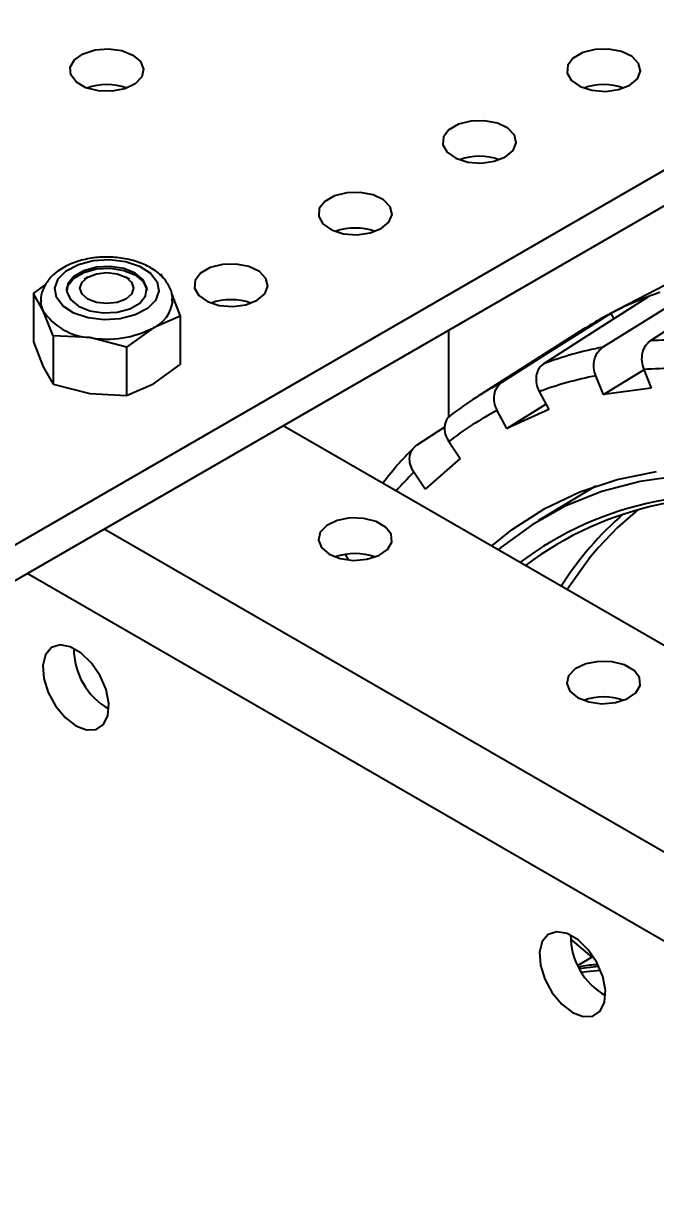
# Model space of a CAD drawing. Header units: inches. Extents: x 0 to 11, y 0 to 8.4.
# Drawn here: x 7.2363 to 7.3863, y 6.3234 to 6.6007 of the extents above; entities that cross this region are included whole.
import ezdxf

# ---------------------------------------------------------------- set-up
doc = ezdxf.new("R2010")
doc.units = ezdxf.units.IN
doc.header["$MEASUREMENT"] = 0
doc.header["$PDSIZE"] = -1
doc.layers.add('OBJ', color=50, linetype='Continuous')
doc.dimstyles.get("Standard").update_dxf_attribs({"dimtxt": 0.18, "dimasz": 0.18, "dimexe": 0.18, "dimexo": 0.0625, "dimgap": 0.09, "dimtad": 0, "dimtih": 1, "dimtoh": 1, "dimdec": 4, "dimzin": 0, "dimdsep": 46, "dimtxsty": 'Standard', "dimcen": 0.09, "dimadec": 0, "dimazin": 0, "dimtfac": 1, "dimtdec": 4, "dimtofl": 0, "dimtmove": 0, "dimatfit": 3, "dimfxl": 1, "dimtolj": 1, "dimtzin": 0, "dimarcsym": 0})

# ---------------------------------------------------------------- blocks, each defined once
blk = doc.blocks.new('*D8')
at = {"layer": 'Defpoints', "color": 0, "transparency": 16777216}
for p in [(5.711596441947764, 7.075144194756552), (5.711596441947764, 4.366810861423873), (9.602395316461589, 4.366810861423874)]:
    blk.add_point(p, dxfattribs=at)
at = {"layer": 'OBJ', "color": 0, "lineweight": -2, "transparency": 16777216}
for p, q in [((5.761596441947764, 7.075144194756552), (9.727395316461589, 7.075144194756553)), ((9.602395316461589, 6.945144194756553), (9.602395316461589, 5.843477528090212)), ((9.602395316461589, 4.496810861423874), (9.602395316461589, 5.598477528090213)), ((5.761596441947764, 4.366810861423873), (9.727395316461589, 4.366810861423874))]:
    blk.add_line(p, q, dxfattribs=at)
at = {"layer": 'OBJ', "color": 0, "transparency": 16777216}
for points in [[(9.580728649794922, 6.945144194756553), (9.624061983128255, 6.945144194756553), (9.602395316461589, 7.075144194756553)], [(9.580728649794922, 4.496810861423874), (9.624061983128255, 4.496810861423874), (9.602395316461589, 4.366810861423874)]]:
    blk.add_solid(points, dxfattribs=at)
at = {"layer": 'OBJ', "color": 0, "transparency": 16777216, "insert": (9.602395316461589, 5.720977528090209), "char_height": 0.125, "attachment_point": 5}
blk.add_mtext('\\A1;32.500000', dxfattribs=at)

msp = doc.modelspace()

# ---------------------------------------------------------------- linework, layer by layer
at = {"color": 7, "linetype": 'Continuous', "lineweight": 25}
for p, q in [((5.913767956872807, 5.714718276366994), (7.504758214542304, 6.633177402167677)), ((5.913767956872807, 5.706212642909851), (7.504758214542304, 6.624671768710534)), ((7.401947718510117, 6.545644989771353), (7.375415550785084, 6.531805244762559)), ((7.251589685142778, 6.540530919919069), (7.250727758722818, 6.540033178646765)), ((7.261456900928184, 6.540033178646765), (7.260594974508225, 6.540530919919069)), ((7.268850088902498, 6.541336207047538), (7.269420633019277, 6.540331891870849)), ((7.238664906830965, 6.53666704909781), (7.241720226102741, 6.538871680772199)), ((7.238664906830965, 6.53666704909781), (7.238664906830964, 6.525217736147849)), ((7.240999738789734, 6.532557100187191), (7.238664906830965, 6.53666704909781)), ((7.271491390726929, 6.536445171250615), (7.273519752820038, 6.531275569899475)), ((7.243334570748504, 6.526606411949746), (7.240999738789734, 6.532557100187191)), ((7.375667227090356, 6.531935981294562), (7.376347984617406, 6.530656245870312)), ((7.273519752820038, 6.531275569899475), (7.267140873281538, 6.528513490788439)), ((7.273519752820038, 6.531275569899475), (7.273519752820038, 6.519826256949512)), ((7.243334570748504, 6.526606411949746), (7.243334570748504, 6.515157098999785)), ((7.252048282245772, 6.526178911813575), (7.243334570748504, 6.526606411949746)), ((7.260761993743039, 6.523910672350578), (7.252048282245772, 6.526178911813575)), ((7.267140873281538, 6.528513490788439), (7.260761993743039, 6.523910672350578)), ((7.337114981836359, 6.527893390455065), (7.337114981836359, 6.507163959528078)), ((7.369241369242024, 6.528240965625563), (7.343988207909431, 6.512185676503085)), ((7.238664906830964, 6.525217736147849), (7.240999738789734, 6.519267047910405)), ((7.260761993743039, 6.523910672350578), (7.260761993743039, 6.512461359400616)), ((7.240999738789734, 6.519267047910405), (7.243334570748504, 6.515157098999785)), ((7.267140873281538, 6.515223438511652), (7.273519752820038, 6.519826256949512)), ((7.373880494361694, 6.512709255088447), (7.383471785986393, 6.518547188021047)), ((7.383446222378757, 6.51861000919753), (7.385237591368057, 6.514207817259975)), ((7.243334570748504, 6.515157098999785), (7.252048282245772, 6.512888859536789)), ((7.260761993743039, 6.512461359400616), (7.267140873281538, 6.515223438511652)), ((7.373880494361694, 6.512709255088447), (7.372089125372396, 6.517111447026)), ((7.252048282245772, 6.512888859536789), (7.260761993743039, 6.512461359400616)), ((7.358662635403149, 6.51336559862952), (7.360933262965735, 6.509097114754337)), ((7.385237591368057, 6.514207817259975), (7.373880494361694, 6.512709255088447)), ((7.35095996229684, 6.504644722051497), (7.36025077330743, 6.51038010635959)), ((7.35095996229684, 6.504644722051497), (7.348689334734255, 6.508913205926681)), ((7.360933262965735, 6.509097114754337), (7.35095996229684, 6.504644722051497)), ((7.984467054131057, 6.108942266945792), (7.297929385267048, 6.505272027064855)), ((7.336225665893626, 6.504906086743692), (7.329633741339315, 6.500679549056798)), ((7.337195660775789, 6.501533915343708), (7.339876555042164, 6.497528835253487)), ((7.339876555042164, 6.497528835253487), (7.331590084404827, 6.490257895718591)), ((7.331590084404827, 6.490257895718591), (7.328909190138453, 6.494262975808812)), ((7.372016204882896, 6.490972300498819), (7.358531872610207, 6.482798781406109)), ((7.955367991753273, 6.076756311380333), (7.255502978395871, 6.480779783710176)), ((7.313349701269297, 6.473605896501154), (7.312688345520839, 6.474743042535944)), ((7.313501149866252, 6.473423738517724), (7.313349701269297, 6.473605896501154)), ((7.319161366964002, 6.474341922099519), (7.318849687242602, 6.473857376026132)), ((7.948853760001575, 6.059424640392986), (7.237234568650035, 6.470233655244557)), ((7.371228782907039, 6.379224969530239), (7.366112122003407, 6.383577983673498)), ((7.371486153317758, 6.379373546305801), (7.367833009581679, 6.377264631316481))]:
    msp.add_line(p, q, dxfattribs=at)
at = {"color": 7, "linetype": 'Continuous', "lineweight": 25, "flags": 128}
for points in [[(7.262279514160427, 6.593207421693005), (7.264096776174315, 6.59167594924048), (7.264832993354567, 6.589868921206586), (7.264388735491467, 6.588030386740385), (7.262824002071146, 6.58640865010921), (7.260350119012506, 6.585222735831454), (7.257301197930876, 6.584632808201705), (7.254089012512983, 6.584718540215263), (7.251147386198849, 6.585468353288641), (7.248873601922311, 6.586780981011419), (7.24757474684939, 6.588479145736115), (7.247426238554887, 6.590333500906806), (7.248448133906889, 6.592093605582349), (7.25050242027559, 6.593521747873239), (7.253311654903702, 6.594425049249481), (7.256496435088194, 6.594681513854845), (7.259626638617673, 6.594256504723261), (7.262279514160427, 6.593207421693005)], [(7.380130644358188, 6.586063850714565), (7.381947906372075, 6.587595323167089), (7.382684123552325, 6.589402351200984), (7.382239865689224, 6.591240885667185), (7.380675132268903, 6.592862622298359), (7.378201249210262, 6.594048536576115), (7.375152328128631, 6.594638464205863), (7.371940142710739, 6.594552732192303), (7.368998516396605, 6.593802919118926), (7.366724732120068, 6.592490291396148), (7.365425877047148, 6.590792126671451), (7.365277368752646, 6.58893777150076), (7.366299264104649, 6.587177666825217), (7.36835355047335, 6.585749524534328), (7.371162785101463, 6.584846223158086), (7.374347565285955, 6.584589758552721), (7.377477768815433, 6.585014767684307), (7.380130644358188, 6.586063850714565)], [(7.350667861808752, 6.569055348384922), (7.35248512382264, 6.570586820837446), (7.353221341002889, 6.572393848871342), (7.352777083139789, 6.574232383337542), (7.351212349719468, 6.575854119968715), (7.348738466660827, 6.577040034246473), (7.345689545579197, 6.57762996187622), (7.342477360161304, 6.577544229862661), (7.339535733847169, 6.576794416789284), (7.337261949570633, 6.575481789066504), (7.335963094497712, 6.573783624341808), (7.33581458620321, 6.571929269171118), (7.336836481555213, 6.570169164495574), (7.338890767923915, 6.568741022204684), (7.341700002552029, 6.567837720828444), (7.34488478273652, 6.567581256223079), (7.348014986266, 6.568006265354665), (7.350667861808752, 6.569055348384922)], [(7.321205079259317, 6.55204684605528), (7.323022341273204, 6.553578318507804), (7.323758558453454, 6.5553853465417), (7.323314300590353, 6.5572238810079), (7.321749567170032, 6.558845617639073), (7.319275684111392, 6.56003153191683), (7.316226763029761, 6.560621459546579), (7.313014577611868, 6.560535727533019), (7.310072951297734, 6.559785914459642), (7.307799167021197, 6.558473286736863), (7.306500311948277, 6.556775122012166), (7.306351803653776, 6.554920766841476), (7.307373699005778, 6.553160662165932), (7.30942798537448, 6.551732519875043), (7.312237220002594, 6.550829218498802), (7.315422000187085, 6.550572753893436), (7.318552203716564, 6.550997763025022), (7.321205079259317, 6.55204684605528)], [(7.259293867492784, 6.530652082133198), (7.255444944950098, 6.530418547281831), (7.251659392949613, 6.530883058327862), (7.248307767696628, 6.532000145693666), (7.24571814962305, 6.533660461084672), (7.244144028588852, 6.53570148126231), (7.243739490528407, 6.537923416950972), (7.244544134445653, 6.540108769604313), (7.246479196187688, 6.542043621678377), (7.249355258428832, 6.543538576371248), (7.252890792158218, 6.544447297101626), (7.256739714700903, 6.544680831952992), (7.260525266701388, 6.54421632090696), (7.263876891954374, 6.543099233541158), (7.266466510027952, 6.541438918150152), (7.26804063106215, 6.539397897972512), (7.268445169122595, 6.537175962283851), (7.267640525205349, 6.534990609630511), (7.265705463463314, 6.533055757556446), (7.26282940122217, 6.531560802863575), (7.259293867492784, 6.530652082133198)], [(7.246558633860295, 6.537345554415917), (7.246877154476204, 6.53856685733334), (7.248277413275583, 6.540300374217494), (7.250620266346771, 6.541652874506711), (7.253623131032547, 6.542461226705332), (7.256923817534246, 6.542627931608198), (7.260124214346821, 6.542132882143719), (7.262838306381844, 6.541035788583462), (7.264738734084163, 6.539468976602173), (7.265596277825551, 6.537621426848475), (7.265626025790715, 6.537345554415786)], [(7.253623131032547, 6.542869497111275), (7.250620266346771, 6.542061144912654), (7.248277413275585, 6.540708644623436), (7.246877154476204, 6.538975127739283), (7.246588381825451, 6.537069681980404), (7.247445925566839, 6.535222132226708), (7.249346353269158, 6.533655320245419), (7.252060445304182, 6.532558226685162), (7.255260842116756, 6.532063177220683), (7.258561528618455, 6.532229882123548), (7.261564393304231, 6.53303823432217), (7.263907246375417, 6.534390734611387), (7.265307505174798, 6.536124251495541), (7.265596277825551, 6.538029697254419), (7.264738734084163, 6.539877247008115), (7.262838306381844, 6.541444058989405), (7.26012421434682, 6.54254115254966), (7.256923817534246, 6.543036202014139), (7.253623131032547, 6.542869497111275)], [(7.291742296709882, 6.535038343725637), (7.293559558723769, 6.536569816178162), (7.294295775904018, 6.538376844212057), (7.293851518040919, 6.540215378678258), (7.292286784620599, 6.541837115309432), (7.289812901561957, 6.543023029587188), (7.286763980480326, 6.543612957216936), (7.283551795062433, 6.543527225203378), (7.280610168748299, 6.54277741213), (7.278336384471761, 6.541464784407221), (7.277037529398842, 6.539766619682523), (7.27688902110434, 6.537912264511833), (7.277910916456343, 6.536152159836289), (7.279965202825045, 6.5347240175454), (7.282774437453158, 6.53382071616916), (7.28595921763765, 6.533564251563795), (7.289089421167128, 6.53398926069538), (7.291742296709882, 6.535038343725637)], [(7.260594242999054, 6.535333543967014), (7.258528747678224, 6.534536817736345), (7.256092329825499, 6.534257044689372), (7.253655911972775, 6.534536817736345), (7.251590416651945, 6.535333543967015), (7.250210296801845, 6.5365259290351), (7.249725663158834, 6.537932443122984), (7.250210296801846, 6.539338957210868), (7.251590416651948, 6.540531342278952), (7.253655911972777, 6.541328068509621), (7.256092329825503, 6.541607841556593), (7.258528747678226, 6.54132806850962), (7.260594242999057, 6.540531342278951), (7.261974362849156, 6.539338957210866), (7.262458996492168, 6.537932443122981), (7.261974362849156, 6.536525929035099), (7.260594242999054, 6.535333543967014)], [(7.399793455368522, 6.540143558184925), (7.385233137763349, 6.531056262004241), (7.373793241001134, 6.523915445965867)], [(7.384991720112009, 6.525393078600759), (7.398904164374808, 6.534395833390758), (7.409835722303238, 6.541468629313255)], [(7.240999738789734, 6.532557100187191), (7.240601003866535, 6.53371431717965), (7.240469688779387, 6.534734946085885)], [(7.359701579553798, 6.519984021777034), (7.373580553791975, 6.528882233583657), (7.384485902098721, 6.535872913064652)], [(7.375667227090356, 6.531935981294562), (7.361219172235974, 6.522784799864873), (7.349867570110669, 6.515593813024897)], [(7.347361776423922, 6.476735315071032), (7.352279378976456, 6.480682530028618), (7.360009709802515, 6.485645639098367), (7.368315241311947, 6.489599939369333), (7.377151659900569, 6.49252433293865), (7.386471819451932, 6.494403216901319)], [(7.392108689574755, 6.493397178139407), (7.382582080592551, 6.492068330993808), (7.373515094188848, 6.489685270947222), (7.364956623141908, 6.486260848402336), (7.356952818113986, 6.481813529200467), (7.349546838788694, 6.476367295046444), (7.348919289008683, 6.475836182194431)], [(7.382101876265269, 6.485393603342059), (7.377191075387207, 6.481086573413651), (7.372726438476468, 6.476408796866399)], [(7.308830710588992, 6.474826752602994), (7.311483586131746, 6.473777669572737), (7.314613789661223, 6.473352660441152), (7.317798569845715, 6.473609125046516), (7.320607804473829, 6.474512426422757), (7.32266209084253, 6.475940568713646), (7.323683986194533, 6.477700673389191), (7.32353547790003, 6.47955502855988), (7.32223662282711, 6.481253193284577), (7.319962838550572, 6.482565821007356), (7.317021212236439, 6.483315634080733), (7.313809026818546, 6.483401366094292), (7.310760105736914, 6.482811438464544), (7.308286222678275, 6.481625524186788), (7.306721489257954, 6.480003787555614), (7.306277231394854, 6.478165253089412), (7.307013448575104, 6.476358225055518), (7.308830710588992, 6.474826752602994)], [(7.372726438476468, 6.476408796866399), (7.370845068757473, 6.474177313325471), (7.36525976982479, 6.466403023409721)], [(7.248726634188141, 6.434135912727419), (7.251271336449597, 6.433157241018391), (7.2535402807359, 6.433265330849543), (7.25528759172733, 6.434448469010484), (7.256323921165645, 6.436578444123199), (7.256536966675894, 6.439424440334252), (7.255903641471299, 6.442678049793996), (7.254492576164832, 6.445986693432516), (7.252456681577383, 6.448991828372682), (7.250016578477662, 6.451367801614252), (7.247436689898621, 6.452857139589482), (7.244996586798899, 6.453298449419295), (7.242960692211451, 6.452643908336001), (7.241549626904984, 6.450964446022229), (7.240916301700389, 6.448442058279218), (7.241129347210638, 6.445350084957801), (7.242165676648952, 6.442023589344265), (7.243912987640384, 6.438823048854232), (7.246181931926686, 6.436095291711299), (7.248726634188141, 6.434135912727419)], [(7.367756275687865, 6.440809747943712), (7.370409151230619, 6.439760664913455), (7.373539354760098, 6.43933565578187), (7.37672413494459, 6.439592120387234), (7.379533369572703, 6.440495421763473), (7.381587655941403, 6.441923564054363), (7.382609551293406, 6.443683668729908), (7.382461042998904, 6.445538023900597), (7.381162187925984, 6.447236188625294), (7.378888403649446, 6.448548816348072), (7.375946777335312, 6.449298629421451), (7.372734591917419, 6.449384361435009), (7.36968567083579, 6.448794433805261), (7.367211787777149, 6.447608519527505), (7.365647054356828, 6.44598678289633), (7.365202796493728, 6.44414824843013), (7.365939013673979, 6.442341220396234), (7.367756275687865, 6.440809747943712)], [(7.366577764385852, 6.366101903408831), (7.369122466647307, 6.365123231699804), (7.371391410933611, 6.365231321530955), (7.373138721925041, 6.366414459691898), (7.374175051363356, 6.368544434804612), (7.374388096873605, 6.371390431015666), (7.37375477166901, 6.37464404047541), (7.372343706362543, 6.37795268411393), (7.370307811775095, 6.380957819054094), (7.367867708675371, 6.383333792295666), (7.365287820096333, 6.384823130270895), (7.36284771699661, 6.385264440100708), (7.36081182240916, 6.384609899017414), (7.359400757102694, 6.382930436703642), (7.3587674318981, 6.380408048960631), (7.358980477408347, 6.377316075639214), (7.360016806846662, 6.373989580025677), (7.361764117838094, 6.370789039535643), (7.364033062124397, 6.368061282392712), (7.366577764385852, 6.366101903408831)], [(7.368215374653605, 6.376534231775098), (7.370041329038654, 6.376811636656665), (7.372784948331142, 6.377093478033697)], [(7.373228947127492, 6.376098867210414), (7.369846893992311, 6.375774533483065), (7.368754480105414, 6.375617388196233)]]:
    msp.add_lwpolyline(points, dxfattribs=at)
at = {"color": 7, "linetype": 'Continuous', "lineweight": 25}
for centre, radius, start, end in [((7.256092329825044, 6.572055517040487), 0.01413889598474397, 70.4926256914592, 109.5073743085534), ((7.373943460022804, 6.572055517040375), 0.01413889598486263, 70.49262569290022, 109.5073743071066), ((7.344480677473368, 6.555047014710749), 0.01413889598484582, 70.49262569276239, 109.5073743072376), ((7.315017894923933, 6.538038512381068), 0.01413889598488428, 70.492625693314, 109.507374306686), ((7.263840248419065, 6.535724142697197), 0.00793017184126936, 294.5956029735769, 353.3176032722252), ((7.285555112374499, 6.521030010051445), 0.01413889598486524, 70.49262569305755, 109.5073743069425), ((7.414383646778075, 6.457057037590146), 0.08429601036659233, 110.7735687850334, 117.3413823951772), ((7.415018446055293, 6.455436053910947), 0.08603676278761906, 108.785839797065, 110.7859600988186), ((7.252902544492525, 6.540417148120048), 0.01426384019488546, 213.4388788606341, 266.5664976720462), ((7.413993181605988, 6.457847548088314), 0.08341447550929537, 117.3525304037989, 119.394353620237), ((7.413976020290626, 6.457879874664581), 0.08337788751017693, 119.3949820185859, 122.4476610607975), ((7.256118851855336, 6.549816081417073), 0.02398510629142285, 260.2289030207246, 297.3571748450129), ((7.39043142109877, 6.43705758126254), 0.08843708327270294, 100.8440107010092, 110.3330671027504), ((7.392827496639335, 6.41660406815791), 0.1090708402228594, 85.86945251544542, 94.11974467474853), ((7.390911854693791, 6.412086782107928), 0.1067845193623407, 85.9802036056193, 94.00899358457805), ((7.388630186887863, 6.441951865680189), 0.0832206516925712, 117.7607930681282, 127.6426172164202), ((7.388566941893917, 6.432113280764824), 0.08658063701012733, 100.9713178474732, 110.2057599562875), ((7.386804525000611, 6.43690590399197), 0.08147281301733149, 117.8933414307081, 127.510068853854), ((7.391636943433563, 6.431511185923287), 0.08872743751111757, 134.9890245442974, 138.9365498572583), ((7.402115311034387, 6.408902859020206), 0.07996763565624392, 75.805441562806, 126.9047077871405), ((7.403375052428371, 6.408782707902909), 0.07944744249929792, 75.7978398792901, 127.1566857323766), ((7.429289357873581, 6.425709901926934), 0.07748657392510842, 130.7086941945095, 147.6136129811263), ((7.315017894924381, 6.46081841892883), 0.01413889598484032, 70.49262569289512, 109.5073743071424), ((7.264532798029459, 6.452310610886621), 0.01626503594348205, 179.3863820838203, 240.6082413834767), ((7.373943460023217, 6.426801414269523), 0.01413889598484371, 70.49262569273262, 109.5073743071262), ((7.382383928227167, 6.384276601568037), 0.01626503594347799, 179.3863820838326, 240.608241383483)]:
    msp.add_arc(centre, radius, start, end, dxfattribs=at)
for points, knots in [([(7.271575151113647, 6.534764177322827), (7.27161583274252, 6.535184183125697), (7.271745036138004, 6.536518106504821), (7.270835745319881, 6.538681573801314), (7.269110309308832, 6.540957246872794), (7.266566224991988, 6.54284617154793), (7.263316666058011, 6.544286971404063), (7.259515446525965, 6.545160983058917), (7.255463040552468, 6.545390185296032), (7.251440478829917, 6.544956450490235), (7.247685178077738, 6.543864362884769), (7.244562437235194, 6.54218849264723), (7.242220171642835, 6.540049314763372), (7.240875325098632, 6.53760976764156), (7.240308781230581, 6.5357048369792), (7.240497816816866, 6.534757059282173), (7.240514994961082, 6.534670932313784)], [0, 0, 0, 0, 0.03383561990211909, 0.1074607163192179, 0.1808535903753299, 0.2589517202068262, 0.3421606609093205, 0.4270704482414953, 0.5117812938718361, 0.5966570931503226, 0.6823549819365587, 0.7697532431366361, 0.8486207919602852, 0.9221620007501051, 0.9929266631595492, 1, 1, 1, 1]), ([(7.372089125372396, 6.517111447026), (7.371896053563606, 6.517748877187445), (7.371510039674687, 6.519023309208757), (7.371683188947186, 6.52075348603771), (7.372117740679054, 6.521986474948477), (7.372725726649306, 6.523064302170907), (7.373374995439216, 6.523581973058279), (7.373793241001134, 6.523915445965867)], [0, 0, 0, 0, 0.2498545218870555, 0.4995411617175742, 0.6366718540071645, 0.7659515027629886, 1, 1, 1, 1]), ([(7.384991720112009, 6.525393078600759), (7.384606677221175, 6.525075816116739), (7.383997387346305, 6.524573781606323), (7.383415424611623, 6.523508586373694), (7.383003001065015, 6.522261344384374), (7.382860492201911, 6.520518960924103), (7.383250990376852, 6.519246289317373), (7.383446222378757, 6.51861000919753)], [0, 0, 0, 0, 0.2258044893721112, 0.3573118536904142, 0.5009271414552426, 0.7504854067883342, 1, 1, 1, 1]), ([(7.359701579553798, 6.519984021777034), (7.359323357608718, 6.519671496231628), (7.358724861165022, 6.519176957429944), (7.358204210241154, 6.518134300833062), (7.357878071471824, 6.516916024972043), (7.35787936736055, 6.515218413577825), (7.358401561287405, 6.513983167581602), (7.358662635403149, 6.51336559862952)], [0, 0, 0, 0, 0.2258044907773171, 0.3573118547432447, 0.5009271414487602, 0.7504854067851289, 1, 1, 1, 1]), ([(7.348689334734255, 6.508913205926681), (7.34843004910167, 6.509532515347464), (7.3479116520555, 6.510770718063128), (7.347938622536619, 6.512464604894092), (7.348283818086429, 6.513677726700223), (7.348824799657095, 6.514742203113317), (7.349459019056007, 6.515260157495684), (7.349867570110669, 6.515593813024897)], [0, 0, 0, 0, 0.2498545218870797, 0.4995411617175975, 0.6366718540076302, 0.7659515027636211, 0.9999999999999999, 0.9999999999999999, 0.9999999999999999, 0.9999999999999999]), ([(7.337804479714016, 6.507848939654796), (7.337431670647089, 6.507543199882447), (7.336841739511703, 6.507059398851208), (7.336372757192979, 6.506056262057205), (7.336119746159723, 6.504890652950034), (7.336243445770412, 6.503277062858563), (7.336878274291204, 6.502114930617283), (7.337195660775789, 6.501533915343708)], [0, 0, 0, 0, 0.2258044893252254, 0.357311853655316, 0.500927141455464, 0.7504854067884773, 1, 1, 1, 1]), ([(7.329120275403911, 6.500282109007813), (7.327892624494722, 6.499040756725317), (7.325227181115012, 6.496345565284084), (7.322855431132734, 6.493276568097222), (7.321576062644761, 6.49162109078305)], [0, 0, 0, 0, 0.4605803741824886, 1, 1, 1, 1]), ([(7.328909190138453, 6.494262975808812), (7.328593169556481, 6.494846271099019), (7.32796134073284, 6.496012469752114), (7.327862500114379, 6.497630829787537), (7.328130441539201, 6.498800265701107), (7.328613260944092, 6.499833641379117), (7.329233923392563, 6.500348127627817), (7.329633741339315, 6.500679549056798)], [0, 0, 0, 0, 0.2498545218868187, 0.4995411617170933, 0.6366718540727422, 0.7659515028505617, 0.9999999999999999, 0.9999999999999999, 0.9999999999999999, 0.9999999999999999]), ([(7.372492644897161, 6.377454849867616), (7.371210404616871, 6.377382056130781), (7.369691776767564, 6.377295842495386), (7.368289017142225, 6.376902359760622), (7.36807066546515, 6.376841110767221)], [0, 0, 0, 0, 0.844341344638954, 1, 1, 1, 1])]:
    msp.add_open_spline(points, degree=3, knots=knots, dxfattribs=at)

# ---------------------------------------------------------------- dimensions: what is measured, and where the dimension line sits
at = {"layer": 'OBJ'}
dim = msp.add_linear_dim(base=(9.602395316461589, 4.366810861423874), p1=(5.711596441947762, 7.075144194756549), p2=(5.711596441947762, 4.366810861423871), angle=90, dimstyle='Standard', override={"dimtxt": 0.125, "dimasz": 0.13, "dimexe": 0.125, "dimexo": 0.05, "dimgap": 0.06, "dimdec": 6, "dimlfac": 12, "dimzin": 1, "dimadec": 2, "dimtdec": 2, "dimtzin": 1}, dxfattribs=at)
dim.commit()
dim.dimension.update_dxf_attribs({"geometry": '*D8', "text_midpoint": (9.602395316461589, 5.720977528090209)})

doc.saveas('drawing.dxf')
